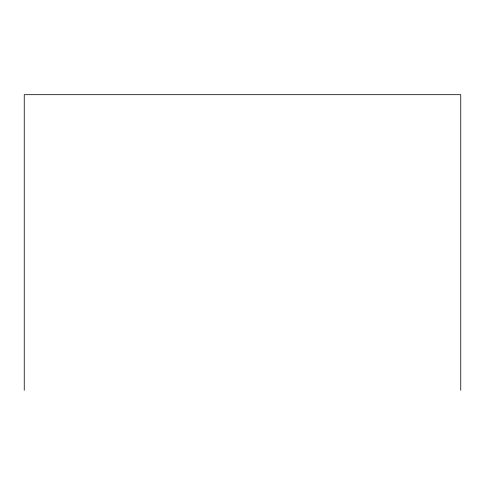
<?xml version="1.0" encoding="UTF-8"?>
<svg xmlns="http://www.w3.org/2000/svg" width="485" height="485" viewBox="0 0 485 485"><rect width="100%" height="100%" fill="white"/><g stroke="black" fill="none" stroke-linecap="round" stroke-linejoin="round"><path stroke-width="0.73" d="M460.75 390.316L460.75 94.684L24.25 94.684L24.25 390.316"/></g></svg>
